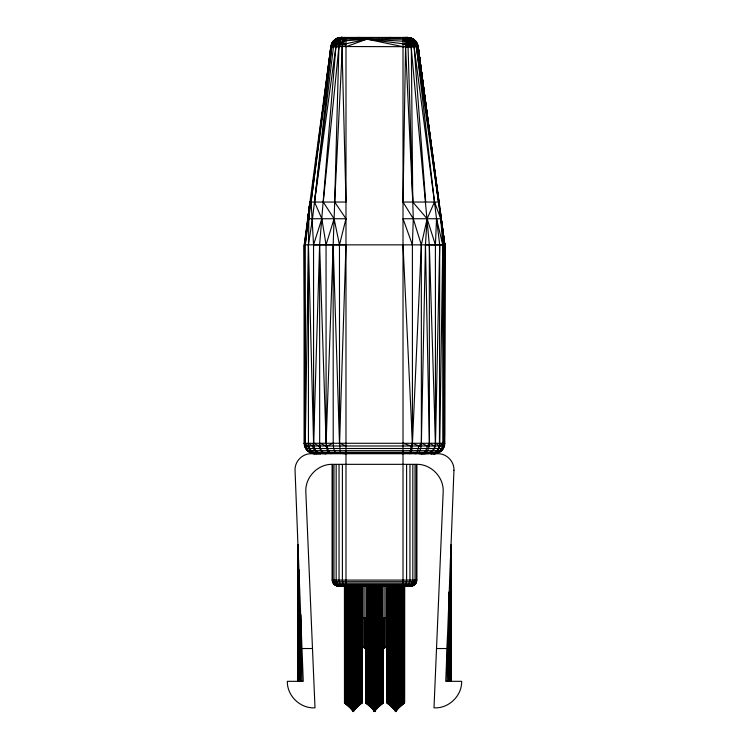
<?xml version="1.0" encoding="UTF-8"?>
<svg xmlns="http://www.w3.org/2000/svg" width="749" height="749" viewBox="0 0 749 749"><rect width="100%" height="100%" fill="white"/><g stroke="black" fill="none" stroke-linecap="round" stroke-linejoin="round"><path stroke-width="1.12" d="M298.477 559.55L298.13 681.318L298.149 549.813L298.664 681.318L298.926 569.783L299.506 681.318L300.658 614.564L301.884 681.318M300.602 681.318L300.658 614.564M323.446 103.512L330.852 46.71C331.929 41.897 336.067 37.562 341.385 37.45C336.235 37.403 331.592 41.41 330.88 46.504L304.206 244.857L304.44 443.277C303.935 448.904 309.178 453.744 314.646 453.725M368.545 586.355L368.545 617.682L362.591 617.682L362.582 646.181L364.932 648.531L365.755 647.454L365.755 617.682M380.455 586.355L380.455 617.682L386.409 617.682L386.418 646.181L384.068 648.531L382.72 646.181L382.72 617.682M385.145 647.454L385.155 617.682M444.532 436.283L444.794 244.96M447.116 681.318L447.528 635.452L448.398 681.318L449.213 591.963L450.336 681.318L450.524 558.389L450.87 681.318L451.038 545.122M438.998 452.321L434.354 453.725C439.691 453.744 445.365 448.904 444.288 443.277L444.794 244.857L418.12 46.504C417.418 41.457 412.858 37.469 407.765 37.45L341.235 37.45M450.524 633.607L450.851 549.813L450.87 681.318M344.634 37.45L343.014 39.173L341.918 43.76L345.991 202.043L309.964 202.043L308.878 218.745L305.283 443.277C304.712 448.829 309.833 453.735 315.263 453.725M439.129 452.321L442.912 448.501L444.288 443.277L444.279 244.839L418.148 46.691C417.539 41.289 412.615 37.45 407.353 37.45L412.615 39.145L416.172 43.685L434.486 202.043L427.117 218.745L425.46 244.829L421.378 443.277L418.934 445.983L417.062 452.321L415.058 453.725L417.97 453.37L419.075 452.321L420.76 448.501L421.378 443.277L421.322 244.867L413.279 218.745L403.018 202.043L405.565 46.691L404.104 37.45L405.621 37.89L406.52 39.173L408.046 46.672L413.279 218.745L412.399 244.839L412.437 443.277L411.753 450.664L410.087 453.725M427.351 453.725C432.548 453.51 435.515 447.986 435.469 443.277L435.403 244.848L436.527 218.745L442.753 244.857L439.766 443.277C440.805 448.464 436.124 453.66 430.947 453.725C437.116 454.606 442.921 449.484 442.799 443.277L442.753 244.857L440.768 218.745L434.486 202.043L414.085 46.635C413.71 42.468 411.079 37.703 406.464 37.45L410.724 37.881M434.486 202.043L439.71 244.829L435.469 443.277C434.841 452.696 425.872 455.373 417.97 453.37M444.494 444.185L444.438 445.983L441.732 450.664L307.268 450.664L304.562 445.983L304.206 443.277L304.44 244.839M304.562 445.983L444.438 445.983L444.794 443.277L444.794 244.857L345.982 244.857L345.982 453.725L340.72 453.37L340.327 452.321L339.522 443.277L345.982 244.876L346.001 37.45M305.976 234.624L304.777 242.573L309.964 202.033L308.85 210.394M331.077 453.725C326.761 452.611 326.33 446.994 326.105 443.277L334.7 202.043L338.913 46.672L339.924 41.176L341.001 39.163L343.716 37.45M405.621 37.45L408.767 39.163L408.692 41.176L406.66 46.681L330.889 46.504L311.107 202.043L313.55 244.848L313.588 443.277C313.569 447.743 316.059 452.593 320.656 453.725C314.252 454.952 308.26 449.7 308.457 443.277L308.429 244.857L312.473 218.745L333.502 46.616L334.157 43.714L346.001 43.77L366.888 39.173L403.009 41.186L415.695 41.101L418.111 46.504L444.794 244.857L425.46 244.829L429.392 443.277C429.299 447.069 428.128 451.488 424.514 453.37M451.048 544.832L451.048 681.318M331.152 48.825L331.404 46.504L330.88 46.504L333.305 41.101L339.924 41.176L341.918 43.76L338.913 46.672L335.908 46.644L319.617 244.829L313.588 443.277L312.492 445.983C313.325 449.877 316.424 453.622 320.656 453.725M439.129 203.559L418.12 46.504L405.565 46.691L412.774 202.043L427.117 218.745L421.322 244.867L412.437 443.277L411.164 445.983L410.209 452.321L409.179 453.725M440.496 213.081L444.794 244.857L444.279 244.829L417.577 46.55L415.695 41.101L410.012 41.176L408.767 39.163M309.796 203.822L309.964 202.033L309.14 208.325M315.46 453.725C309.908 453.744 305.236 448.773 305.283 443.277L305.274 244.839L308.672 211.742M430.581 453.725C434.954 453.66 438.493 450.093 439.448 445.983L435.469 443.277L429.336 244.867L410.883 43.742L411.126 41.167L408.654 37.89L411.388 39.154L413.205 41.158L415.124 46.607L417.642 46.55L417.296 43.629L403.009 43.77L366.888 39.173L339.924 41.176M345.982 445.983L339.522 443.277L339.475 244.848L345.991 218.745L334.7 202.043L342.34 46.691L343.754 43.77L344.821 37.89L346.001 37.89L344.821 37.89M314.514 202.043L331.816 46.691C331.535 41.392 336.441 37.207 341.572 37.45C336.395 37.459 332.238 41.654 331.161 46.541L335.908 46.644L314.514 202.043L321.836 218.745L326.049 244.848L326.105 443.277L328.408 450.664L330.534 453.37L340.72 453.37M395.949 709.331L395.697 711.55L394.648 709.575M439.448 445.983L439.71 244.857M313.812 453.604C309.571 453.304 305.929 450.027 304.787 445.983L305.012 444.185M410.377 586.355L414.656 584.52L416.425 580.091L416.425 464.455M312.408 188.13L312.707 185.808M313.157 182.335L313.466 180.013M313.915 176.539L314.215 174.217M314.674 170.744L314.973 168.422M315.432 164.949L315.732 162.627M316.031 160.305L316.49 156.831M316.939 153.358L317.239 151.036M317.548 148.714L317.997 145.24M318.306 142.919L318.756 139.445M319.055 137.123L320.872 123.22M321.171 120.898L321.63 117.424M321.93 115.103L322.388 111.629M322.688 109.307L323.137 105.834M416.191 581.711L416.407 580.091M444.41 444.185C444.157 449.007 439.991 453.248 435.178 453.604M325.169 93.747L325.478 91.434M326.695 82.221L326.995 79.918L326.63 82.221M327.762 74.16L327.453 76.464L327.706 74.16M365.755 647.454L366.458 644.842L366.401 586.355M332.097 464.455L332.097 580.091L333.932 584.52L338.37 586.355L410.63 586.355L413.766 585.512L416.06 583.218L416.903 580.091L416.903 464.455M313.213 182.456L313.522 180.144M317.679 149.042L317.988 146.738M321.387 121.394L321.696 119.091M322.922 109.869L323.231 107.566M323.699 104.111L324.008 101.808M325.085 93.747L325.394 91.434M328.165 70.706L328.474 68.393M328.942 64.938L329.251 62.635M331.816 46.691L305.274 244.839L304.206 244.857L305.283 443.277C308.822 447.116 310.47 454.034 317.052 453.725L315.404 453.37M345.991 218.745L307.717 218.745L308.504 213.053M308.139 217.36L307.717 218.745L308.307 214.72M306.313 232.359L306.659 230.093M307.165 226.685L307.511 224.419M342.911 37.45C338.66 37.787 335.552 43.348 336.273 46.644C336.526 42.712 338.22 37.759 342.808 37.45M309.421 206.396L309.721 204.72M307.717 218.745L308.176 216.18M319.589 453.37L325.646 453.725C321.761 453.445 319.739 449.391 319.111 445.983L319.673 443.277L319.617 244.829L326.105 443.277M341.385 37.45C336.376 37.487 331.33 41.298 331.161 46.541L333.998 46.616C334.41 42.244 337.499 37.619 342.237 37.45M396.193 709.331L395.697 711.55L394.845 709.575M406.061 37.45L409.694 39.163L410.012 41.176L408.046 46.672L405.565 46.691M429.336 244.867L429.392 443.277C426.209 446.31 426.93 453.154 421.462 453.725M338.773 37.881L341.713 37.45C336.563 37.338 332.668 41.616 332.35 46.588L331.826 46.569C332.182 40.596 337.949 36.317 343.782 37.89M443.811 445.983L444.288 444.185M307.736 445.983L308.457 443.277L312.492 445.983M330.88 46.504L332.219 43.62M335.908 46.635L337.799 41.167L339.241 39.163L342.302 37.89L407.952 37.89M305.274 244.839L326.049 244.848L334.091 218.745L323.259 202.043L338.913 46.672L336.273 46.644M321.836 218.745L313.55 244.848L345.991 244.829L326.049 244.848M372.927 708.591L374.5 711.55L375.23 709.331M396.436 709.331L395.697 711.55L395.697 586.355M415.124 46.607L412.633 46.635L411.126 41.167L415.124 46.607L408.046 46.681L409.74 46.663L410.883 43.742L410.012 41.176M441.732 450.664L442.612 448.557M443.923 445.393L444.794 443.277L304.206 443.277L305.077 445.393M331.826 46.569L334.513 41.139L339.025 37.881C337.462 36.926 327.893 44.734 334.157 43.714L337.34 39.154L342.05 37.45M354.155 709.575L353.303 711.55L351.721 708.591M373.648 709.575L374.5 711.55L375.352 709.575M396.979 708.591L395.697 711.55L397.279 708.591M310.592 202.033L310.273 202.707L310.573 202.211M354.352 709.575L353.303 711.55L352.021 708.591M373.77 709.331L374.5 711.55L376.073 708.591M354.352 709.387L353.303 711.307L346.534 703.536M375.549 709.387L374.5 711.307L366.982 702.674L366.982 617.756M396.745 709.387L395.697 711.307L391.193 706.129M355.756 707.468L353.303 711.307L350.523 707.852M375.726 709.387L374.5 711.307L371.719 707.852M396.933 709.387L395.697 711.307L392.233 706.99M355.812 707.852L353.303 711.307L350.785 707.852M377.009 707.852L374.5 711.307L371.991 707.852M398.215 707.852L395.697 711.307L393.188 707.852M414.6 584.52L415.573 583.218M356.767 706.99L353.303 711.307L352.067 709.387M377.281 707.852L374.5 711.307L373.274 709.387M398.477 707.852L395.697 711.307L393.244 707.468M333.998 46.616L336.778 43.732L338.801 46.663L339.175 43.751L337.799 41.167L333.52 41.12M357.807 706.129L353.303 711.307L352.255 709.387M402.466 703.536L395.697 711.307L394.648 709.387M357.058 706.625L353.303 710.586L344.474 702.674L344.428 586.355M402.466 703.461L395.697 710.586L386.877 702.674L386.821 586.355M361.299 586.355L361.299 702.674L353.303 710.586L344.643 702.674L344.643 586.355M382.599 586.355L382.496 702.674L374.5 710.586L365.681 702.674L365.681 648.007M402.896 703.461L395.697 710.586L387.046 702.674L387.046 586.355M361.683 586.355L361.683 702.674L353.303 710.586L344.924 702.674L344.924 586.355M382.879 646.836L382.879 702.674L374.5 710.586L365.849 702.674L365.849 646.836M404.076 586.355L404.076 702.674L395.697 710.586L387.317 702.674L387.317 586.355M439.935 445.983L442.799 443.277M383.319 648.007L383.319 702.674L374.5 710.586L366.121 702.674L366.121 646.836M357.151 586.355L357.151 702.674L353.303 706.073L346.356 702.674L346.356 586.355M378.348 586.355L378.348 702.674L374.5 706.073L367.562 702.674L367.572 586.355M399.554 586.355L399.554 702.674L395.697 706.073L388.759 702.674L388.759 586.355M371.008 37.89L371.532 37.45M417.642 46.55C417.081 40.689 412.25 37.197 406.529 39.173L336.554 39.154L332.182 43.667M440.009 451.216L436.115 453.37M383.319 702.674L374.5 709.425L365.624 702.674L383.376 702.674L383.376 648.007M362.179 702.674L353.303 709.425L344.428 702.674L362.179 702.674L362.123 586.355M383.376 702.674L374.5 709.425L365.681 702.674M360.241 586.355L360.241 702.674L353.303 707.889L344.643 702.674L353.303 709.425L362.123 702.674L353.303 710.586L346.104 703.461M381.428 586.355L381.438 702.674L374.5 707.889L365.849 702.674L374.5 709.425L383.151 702.674L383.151 646.836M402.644 586.355L402.644 702.674L395.697 707.889L387.046 702.674L395.697 709.425L404.572 702.674L404.572 586.355L404.526 702.674L395.697 710.586L387.701 702.674L387.701 586.355M361.299 702.674L353.303 707.889L344.924 702.674M382.496 702.674L374.5 707.889L366.121 702.674M335.898 41.158L338.997 39.163M361.683 702.674L353.303 707.889L345.298 702.674L345.298 586.355M382.879 702.674L374.5 707.889L366.504 702.674L366.504 617.756M404.076 702.674L395.697 707.889L387.317 702.674M404.984 586.355L406.127 584.52L406.604 580.091L406.604 464.455M360.241 702.674L353.303 706.073L347.021 702.674L347.021 586.355M381.438 702.674L374.5 706.073L368.227 702.674L368.302 586.355M402.644 702.674L395.697 706.073L389.424 702.674L389.424 586.355M337.331 39.126L335.552 39.126L338.276 37.881M357.151 702.674L353.303 704.406L349.446 702.674L349.446 586.355M378.348 702.674L374.5 704.406L370.652 702.674L370.652 586.355M399.554 702.674L395.697 704.406L391.849 702.674L391.849 586.355M339.025 37.881L333.305 41.101M327.182 445.983L333.221 443.277L333.146 244.829L339.522 443.277M337.696 39.154L340.823 37.89M367.179 37.89L368.274 37.45M336.011 39.126L338.857 38.19M363.649 37.89L365.269 37.45M406.819 586.355L409.038 584.52L409.956 580.091L409.956 464.455M360.512 37.89L362.6 37.45M402.644 37.881L407.259 37.881L408.692 41.176L409.74 46.663L412.633 46.635L410.883 43.742M358.846 37.89L361.196 37.45M408.402 586.355L411.538 584.52L412.83 580.091L412.83 464.455M435.431 453.37L433.484 453.725L436.648 453.37M357.432 37.89L359.969 37.45L348.416 37.843M341.741 37.881L347.264 37.881M407.194 586.355L408.579 586.139M409.609 586.355L413.448 584.52L415.04 580.091L415.04 464.455M409.085 586.355L410.592 586.139M410.246 586.355L411.838 586.139M408.654 37.881L409.197 37.89L406.801 37.45C411.37 37.076 414.319 41.504 417.296 43.629L416.172 43.685L412.147 39.154L410.096 37.881C413.729 38.836 416.65 41.832 417.324 45.549M438.624 202.492L438.97 203.391L418.12 46.504L417.577 46.55L416.172 43.685M412.147 39.154L413.448 39.126L410.508 37.881L415.255 41.129L418.148 46.691M335.908 46.644L330.852 46.691M430.722 142.404L418.12 46.504L417.596 46.504L417.895 48.816M413.504 43.723L406.473 43.77L405.518 39.173L404.104 37.45M409.694 39.163L414.487 43.714L415.508 43.704L416.201 46.597L438.521 202.043L403.018 202.043M409.74 46.663L411.313 46.653L412.774 202.043M405.621 37.89L405.143 37.45L409.769 37.881M405.518 39.173L406.529 39.173M411.388 39.154L410.667 39.154L413.205 41.158M411.716 39.126L413.448 39.126M405.143 41.186L407.269 41.186M342.368 41.186L343.754 43.77L346.001 43.77M440.768 218.745L403.018 218.745L412.399 244.839M305.601 448.501L443.399 448.501M309.431 452.321L439.569 452.321M311.949 453.37L437.051 453.37M332.097 580.091L416.903 580.091M332.313 581.711L416.687 581.711M332.94 583.218L416.06 583.218M333.932 584.52L415.068 584.52M335.234 585.512L413.766 585.512M336.741 586.139L412.259 586.139M301.978 648.531L312.483 648.531M436.517 648.531L447.022 648.531M404.844 37.89L403.009 37.45L403.018 453.725M343.014 39.173L341.001 39.163L337.499 41.167L334.625 43.714L333.502 46.607L332.35 46.588L334.157 43.714L341.918 43.77M403.009 43.77L405.415 43.77M335.561 39.126L337.34 39.154L334.522 41.139L334.157 43.714L332.584 43.685L333.071 43.695M413.083 39.145L410.461 37.881M336.554 39.154L335.721 39.145M400.369 37.815L389.031 37.45L391.568 37.89M337.162 586.139L338.754 586.355M338.623 586.355L334.344 584.52L332.575 580.091L332.575 464.455M338.408 586.139L339.915 586.355M407.428 37.45L412.999 39.126L415.218 41.101L412.615 39.145M339.391 586.355L335.552 584.52L333.96 580.091L333.96 464.455M340.421 586.139L341.806 586.355M340.598 586.355L337.462 584.52L336.17 580.091L336.17 464.455M386.98 37.45L389.171 37.89M326.246 453.725C321.396 453.164 319.72 447.453 319.673 443.277L326.274 445.983M384.434 37.45L386.175 37.89M342.181 586.355L339.962 584.52L339.044 580.091L339.044 464.455M410.143 38.19L412.999 39.126M403.018 443.277L411.164 445.983M381.494 37.45L382.72 37.89M418.934 445.983L412.437 443.277L403.018 244.876M310.264 452.321L312.745 453.37M312.885 453.37L309 451.216M421.378 443.277L427.398 445.983M319.111 445.983L313.588 443.277L308.429 244.857M344.016 586.355L342.873 584.52L342.396 580.091L342.396 464.455M429.392 443.277L434.542 445.983M387.701 702.674L395.697 707.889L404.357 702.674L404.357 586.355M378.292 37.45L378.957 37.89M388.759 702.674L395.697 707.889L403.702 702.674L403.702 586.355M367.562 702.674L374.5 707.889L383.151 702.674L374.5 710.586L366.504 702.674M346.356 702.674L353.303 707.889L361.954 702.674L361.954 586.355M386.877 702.674L395.697 709.425L404.526 702.674L386.821 702.674L395.697 709.425L404.357 702.674L395.697 710.586L391.942 706.625M344.474 702.674L353.303 709.425L361.954 702.674L353.303 710.586L346.534 703.461M391.849 702.674L395.697 706.073L401.979 702.674L401.979 586.355M370.652 702.674L374.5 706.073L380.773 702.674L380.698 586.355M349.446 702.674L353.303 706.073L359.576 702.674L359.576 586.355M406.473 37.89L407.681 39.163M343.754 43.77L346.001 46.691L366.888 39.173L403.009 46.691L406.66 46.681L406.473 43.77M333.427 583.218L334.4 584.52M335.58 453.37L333.651 448.501L333.221 443.277M412.137 43.732L414.085 46.625L425.694 202.043M373.451 709.387L374.5 711.307L382.018 702.674L382.018 617.756M415.508 43.704L414.122 41.148L414.487 43.714M304.206 443.277L305.367 445.983M306.388 448.557L307.268 450.664M352.564 709.331L353.303 711.55L353.303 586.355M427.117 218.745L435.403 244.848M352.807 709.331L353.303 711.55L353.051 709.331M334.091 218.745L339.475 244.848M439.279 204.72L439.579 206.406M441.507 224.354L441.873 226.638M442.238 228.913L444.794 244.857L440.693 214.748M440.861 217.379L444.794 244.857L440.824 216.208M420.498 68.402L420.807 70.706M421.266 74.16L421.575 76.464M422.033 79.928L422.333 82.231M423.56 91.444L423.868 93.747M427.23 119.1L427.539 121.404M431.031 144.716L431.48 148.18M431.789 150.493L432.248 153.957M432.548 156.269L433.006 159.734M433.306 162.046L433.765 165.52M434.064 167.823L434.523 171.296M434.823 173.599L435.132 175.912M435.581 179.376L436.04 182.85M436.349 185.162L436.648 187.465M437.107 190.939L437.407 193.242M437.865 196.715L438.165 199.028M418.12 46.504L424.833 98.353M425.123 100.656L425.572 104.12M425.872 106.424L426.321 109.878M426.621 112.181L426.921 114.485M427.361 117.949L427.81 121.404M428.11 123.707L428.409 126.01M428.859 129.465L429.149 131.777M429.598 135.232L429.898 137.535M431.096 146.757L431.387 149.06M382.542 644.842L382.72 646.181M332.593 580.091L332.809 581.711M304.553 444.185L304.787 445.983M442.753 244.857L444.288 443.277M449.213 591.963L449.494 681.318M363.845 617.682L363.855 647.454M297.962 545.122L298.13 681.318M403.215 586.355L403.215 702.674L395.697 707.889L388.188 702.674L388.188 586.355M403.009 453.941L403.009 586.355M401.239 586.355L401.239 702.674L395.697 706.073L390.163 702.674L390.163 586.355M400.425 586.355L400.425 702.674L395.697 706.073L390.978 702.674L390.978 586.355M398.637 586.355L398.637 702.674L395.697 704.406L392.766 702.674L392.766 586.355M397.672 586.355L397.672 702.674L395.697 704.406L393.721 702.674L393.721 586.355M396.698 586.355L396.698 702.674L395.697 704.406L394.704 702.674L394.704 586.355M385.875 586.355L385.875 617.682M384.106 586.355L384.068 648.531M383.245 617.682L383.245 647.454M380.033 586.355L380.033 702.674L374.5 706.073L368.967 702.674L368.967 586.355M379.219 586.355L379.219 702.674L374.5 706.073L369.781 702.674L369.781 586.355M377.43 586.355L377.43 702.674L374.5 704.406L371.57 702.674L371.57 586.355M376.475 586.355L376.475 702.674L374.5 704.406L372.525 702.674L372.525 586.355M375.492 586.355L375.492 702.674L374.5 704.406L373.508 702.674L373.508 586.355M374.5 586.355L374.5 711.55M366.28 617.682L366.28 646.181M364.932 648.531L364.894 586.355M363.125 586.355L363.125 617.682M360.812 586.355L360.812 702.674L353.303 707.889L345.785 702.674L345.785 586.355M358.837 586.355L358.837 702.674L353.303 706.073L347.761 702.674L347.761 586.355M358.022 586.355L358.022 702.674L353.303 706.073L348.575 702.674L348.575 586.355M356.234 586.355L356.234 702.674L353.303 704.406L350.363 702.674L350.363 586.355M355.279 586.355L355.279 702.674L353.303 704.406L351.328 702.674L351.328 586.355M354.296 586.355L354.296 702.674L353.303 704.406L352.302 702.674L352.302 586.355M345.991 453.941L345.991 586.355M297.952 544.813L297.952 681.318L297.952 544.832M453.95 470.26L445.749 681.318L461.665 681.318C461.993 695.915 448.567 708.779 433.999 707.824L443.165 491.99C444.11 477.422 431.255 464.006 416.659 464.333L332.341 464.333C317.745 463.996 304.89 477.422 305.835 491.99L315.001 707.824C300.433 708.779 287.007 695.915 287.335 681.318L303.251 681.318L295.05 470.26C294.638 461.534 302.212 453.651 310.957 453.725L438.043 453.725C446.788 453.66 454.343 461.524 453.95 470.26M331.404 46.504L331.105 48.816L331.404 46.504M382.018 702.674L374.5 710.586L366.982 702.674L374.5 707.889L382.018 702.674M342.593 37.45L339.859 37.881L342.593 37.45"/></g></svg>
